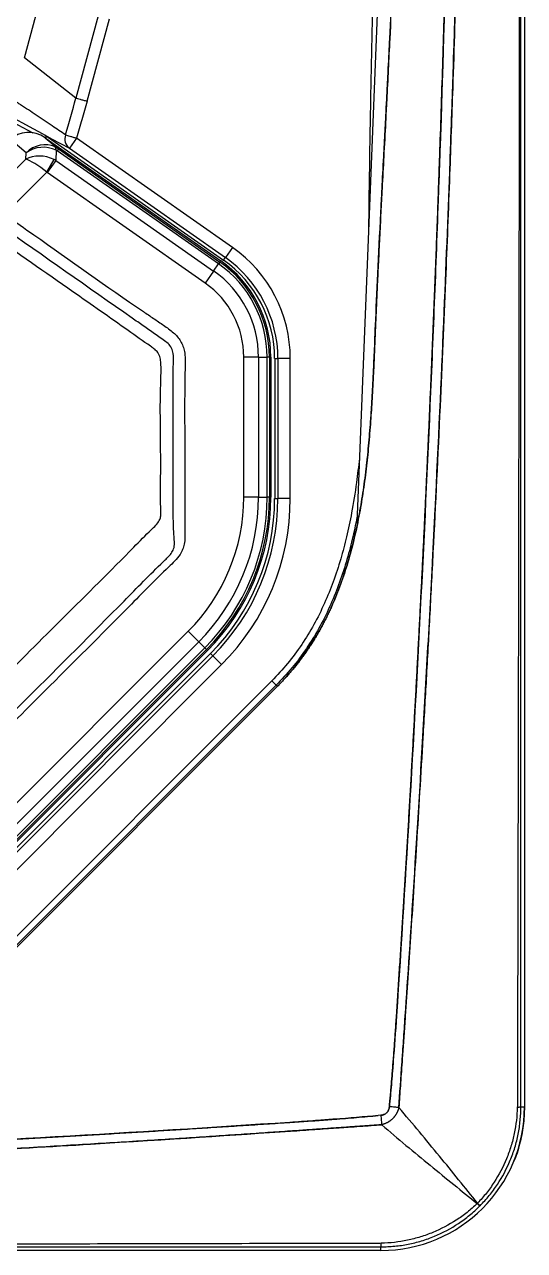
# Model space of a CAD drawing. Extents: x 527 to 611, y 788 to 934.
# Drawn here: x 601.4 to 611.5, y 803.31 to 828.06 of the extents above; entities that cross this region are included whole.
import ezdxf

# ---------------------------------------------------------------- set-up
doc = ezdxf.new("R2010")
doc.units = 0
doc.header["$MEASUREMENT"] = 0
doc.layers.add('1', color=4, linetype='Continuous')
doc.layers.add('GEOMETRY', color=4, linetype='Continuous', lineweight=25)

# ---------------------------------------------------------------- blocks, each defined once
blk = doc.blocks.new('2026_FLASH')
at = {"layer": 'GEOMETRY'}
for p, q in [((84.42, 81.522), (84.42, 2.898)), ((81.586, 28.57), (81.033, 14.683)), ((74.322, 24.075), (74.551, 24.92)), ((75.809, 24.92), (75.359, 23.26)), ((75.585, 23.198), (76.036, 24.858)), ((75.359, 23.26), (74.322, 24.075)), ((74.355, 22.156), (74.036, 22.421)), ((74.737, 22.512), (78.342, 19.987)), ((74.739, 22.458), (75.007, 22.236)), ((74.739, 22.458), (78.286, 19.975)), ((75.372, 22.452), (75.229, 22.248)), ((78.523, 20.246), (75.372, 22.452)), ((73.633, 21.312), (74.349, 22.027)), ((74.349, 22.027), (74.355, 22.156)), ((74.963, 22.208), (74.953, 22.003)), ((75.007, 22.236), (74.98, 22.198)), ((78.243, 19.913), (74.98, 22.198)), ((75.007, 22.236), (78.269, 19.951)), ((75.229, 22.248), (78.38, 20.041)), ((74.771, 21.766), (74.921, 22.02)), ((74.953, 22.003), (74.782, 21.758)), ((74.953, 22.003), (78.142, 19.77)), ((74.771, 21.766), (73.925, 20.92)), ((77.971, 19.526), (74.782, 21.758)), ((78.523, 20.246), (78.38, 20.041)), ((78.142, 19.77), (78.243, 19.913)), ((78.269, 19.951), (78.243, 19.913)), ((78.269, 19.951), (78.286, 19.975)), ((78.342, 19.987), (78.38, 20.041)), ((78.142, 19.77), (77.971, 19.526)), ((81.395, 18.676), (81.411, 18.676)), ((78.749, 15.203), (78.749, 18.031)), ((79.047, 18.031), (78.749, 18.031)), ((79.047, 18.031), (79.047, 15.203)), ((79.047, 18.031), (79.223, 18.031)), ((79.223, 15.203), (79.223, 18.031)), ((79.269, 18.031), (79.223, 18.031)), ((79.269, 18.031), (79.269, 15.203)), ((79.269, 18.031), (79.298, 18.031)), ((79.298, 18.031), (79.298, 15.203)), ((79.375, 18.003), (79.441, 18.003)), ((79.375, 18.003), (79.375, 15.175)), ((79.69, 18.003), (79.441, 18.003)), ((79.441, 18.003), (79.441, 15.175)), ((79.69, 15.175), (79.69, 18.003)), ((79.047, 15.203), (78.749, 15.203)), ((79.047, 15.203), (79.223, 15.203)), ((79.269, 15.203), (79.223, 15.203)), ((79.269, 15.203), (79.298, 15.203)), ((79.375, 15.175), (79.441, 15.175)), ((79.69, 15.175), (79.441, 15.175)), ((71.921, 6.791), (77.629, 12.499)), ((77.84, 12.288), (77.629, 12.499)), ((77.84, 12.288), (72.132, 6.58)), ((72.256, 6.456), (77.964, 12.164)), ((77.997, 12.131), (72.289, 6.423)), ((77.84, 12.288), (77.964, 12.164)), ((77.997, 12.131), (77.964, 12.164)), ((77.997, 12.131), (78.017, 12.111)), ((78.017, 12.111), (72.309, 6.403)), ((78.079, 12.048), (72.372, 6.341)), ((78.126, 12.002), (72.418, 6.294)), ((78.079, 12.048), (78.126, 12.002)), ((78.303, 11.825), (78.126, 12.002)), ((72.595, 6.117), (78.303, 11.825)), ((79.315, 11.497), (72.369, 4.551)), ((79.403, 11.409), (72.457, 4.463)), ((72.481, 4.439), (79.427, 11.385)), ((79.403, 11.409), (79.315, 11.497)), ((79.403, 11.409), (79.427, 11.385)), ((81.519, 2.728), (81.462, 2.723)), ((81.519, 2.728), (81.462, 2.723)), ((84.346, 2.898), (84.42, 2.898)), ((81.522, 0), (81.522, 0.074)), ((81.522, 0), (81.522, 0.074)), ((81.522, 0), (2.898, 0))]:
    blk.add_line(p, q, dxfattribs=at)
at = {"layer": 'GEOMETRY', "flags": 128}
for points in [[(74.732, 22.515), (74.688, 22.539), (74.509, 22.634), (73.962, 22.928)], [(74.496, 22.552), (74.191, 22.716), (73.968, 22.835), (73.968, 22.835)], [(74.737, 22.512), (74.87, 22.44), (75.229, 22.248)]]:
    blk.add_lwpolyline(points, dxfattribs=at)
at = {"layer": 'GEOMETRY'}
for centre, radius, start, end in [((75.376, 22.435), 0.239, 159.677, 231.8595), ((74.864, 22.21), 0.099, 358.6486, 40.2217), ((76.952, 18.003), 2.738, 359.9999, 55), ((76.925, 18.031), 2.298, 359.9999, 55), ((76.925, 18.031), 2.344, 359.9999, 55), ((76.925, 18.031), 2.373, 359.9999, 55), ((76.952, 18.003), 2.422, 359.9999, 55), ((76.952, 18.003), 2.488, 359.9999, 55), ((76.925, 18.031), 2.123, 359.9999, 55), ((76.925, 18.031), 1.825, 359.9999, 55), ((74.925, 15.203), 3.825, 315, 359.9999), ((74.925, 15.203), 4.123, 315, 359.9999), ((74.925, 15.203), 4.298, 315, 359.9999), ((74.925, 15.203), 4.344, 315, 359.9999), ((74.925, 15.203), 4.373, 315, 359.9999), ((74.952, 15.175), 4.422, 315, 359.9999), ((74.952, 15.175), 4.488, 315, 359.9999), ((74.952, 15.175), 4.738, 315, 359.9999), ((81.522, 2.898), 2.898, 270, 0), ((84.28, 3.498), 0.604, 269.595, 276.3343), ((83.98, 1.454), 0.724, 224.5867, 230.2079), ((82.966, 0.44), 0.723, 39.7908, 45.4134), ((80.921, 0.14), 0.604, 353.6674, 0.4049)]:
    blk.add_arc(centre, radius, start, end, dxfattribs=at)
for centre, major_axis, ratio, start_param, end_param in [((74.444, 22.023), (-0.439, 0.364), 0.920287, 4.801709, 6.198207), ((74.696, 21.814), (0.388, 0.355), 0.919446, 0.370167, 1.61079), ((74.696, 21.814), (0.525, 0.019), 0.864326, 1.008189, 2.248811), ((74.79, 21.736), (-0.052, 0.573), 0.813707, 5.692032, 5.847907), ((74.69, 21.685), (0.513, -0.135), 0.746474, 1.307149, 2.477496), ((74.69, 21.685), (0.407, -0.335), 0.214989, 1.550095, 2.720442), ((74.992, 22.026), (-0.073, 0.186), 0.456183, 5.680478, 5.836353), ((74.685, 21.568), (0.524, -0.025), 0.966078, 1.079499, 1.149774), ((74.685, 21.568), (0.01, 0.221), 0.846462, 5.791888, 5.862163)]:
    blk.add_ellipse(centre, major_axis=major_axis, ratio=ratio, start_param=start_param, end_param=end_param, dxfattribs=at)
for points, knots in [([(84.277, 81.473), (84.277, 81.469), (84.277, 81.466), (84.277, 81.46), (84.277, 81.45), (84.277, 81.428), (84.277, 81.383), (84.277, 81.294), (84.278, 81.115), (84.278, 80.757), (84.28, 80.041), (84.283, 78.61), (84.286, 77.383), (84.291, 74.929), (84.294, 73.293), (84.303, 68.385), (84.308, 65.113), (84.315, 58.569), (84.318, 55.298), (84.321, 48.754), (84.323, 42.21), (84.321, 35.666), (84.318, 29.122), (84.315, 25.851), (84.308, 19.307), (84.303, 16.035), (84.291, 9.491), (84.284, 6.219), (84.277, 2.947)], [0, 0, 0, 0, 0.000122, 0.000122, 0.000244, 0.000488, 0.000977, 0.001953, 0.003906, 0.007812, 0.015625, 0.03125, 0.0625, 0.0625, 0.125, 0.125, 0.25, 0.25, 0.375, 0.375, 0.5, 0.625, 0.625, 0.75, 0.75, 0.875, 0.875, 1, 1, 1, 1]), ([(84.277, 81.473), (84.277, 81.469), (84.277, 81.466), (84.277, 81.46), (84.277, 81.45), (84.277, 81.428), (84.277, 81.383), (84.277, 81.294), (84.278, 81.115), (84.278, 80.757), (84.28, 80.041), (84.283, 78.61), (84.286, 77.383), (84.291, 74.929), (84.294, 73.293), (84.303, 68.385), (84.308, 65.113), (84.315, 58.569), (84.318, 55.298), (84.321, 48.754), (84.323, 42.21), (84.321, 35.666), (84.318, 29.122), (84.315, 25.851), (84.308, 19.307), (84.303, 16.035), (84.291, 9.491), (84.284, 6.219), (84.277, 2.947)], [0, 0, 0, 0, 0.000122, 0.000122, 0.000244, 0.000488, 0.000977, 0.001953, 0.003906, 0.007812, 0.015625, 0.03125, 0.0625, 0.0625, 0.125, 0.125, 0.25, 0.25, 0.375, 0.375, 0.5, 0.625, 0.625, 0.75, 0.75, 0.875, 0.875, 1, 1, 1, 1]), ([(84.346, 2.898), (84.346, 2.924), (84.346, 2.949), (84.346, 3), (84.346, 3.077), (84.346, 3.256), (84.346, 3.615), (84.346, 4.331), (84.346, 5.765), (84.346, 6.993), (84.346, 9.45), (84.345, 11.088), (84.345, 16.002), (84.345, 19.278), (84.344, 29.106), (84.344, 35.658), (84.344, 48.762), (84.344, 55.314), (84.345, 65.142), (84.345, 68.418), (84.345, 73.332), (84.346, 74.97), (84.346, 77.427), (84.346, 78.655), (84.346, 80.089), (84.346, 80.805), (84.346, 81.164), (84.346, 81.343), (84.346, 81.42), (84.346, 81.471), (84.346, 81.496), (84.346, 81.522)], [0, 0, 0, 0, 0.000977, 0.000977, 0.001953, 0.003906, 0.007813, 0.015625, 0.03125, 0.0625, 0.0625, 0.125, 0.125, 0.25, 0.25, 0.5, 0.5, 0.75, 0.75, 0.875, 0.875, 0.9375, 0.9375, 0.96875, 0.984375, 0.992188, 0.996094, 0.998047, 0.999023, 0.999023, 1, 1, 1, 1]), ([(84.346, 2.898), (84.346, 2.924), (84.346, 2.949), (84.346, 3), (84.346, 3.077), (84.346, 3.256), (84.346, 3.615), (84.346, 4.331), (84.346, 5.765), (84.346, 6.993), (84.346, 9.45), (84.345, 11.088), (84.345, 16.002), (84.345, 19.278), (84.344, 29.106), (84.344, 35.658), (84.344, 48.762), (84.344, 55.314), (84.345, 65.142), (84.345, 68.418), (84.345, 73.332), (84.346, 74.97), (84.346, 77.427), (84.346, 78.655), (84.346, 80.089), (84.346, 80.805), (84.346, 81.164), (84.346, 81.343), (84.346, 81.42), (84.346, 81.471), (84.346, 81.496), (84.346, 81.522)], [0, 0, 0, 0, 0.000977, 0.000977, 0.001953, 0.003906, 0.007813, 0.015625, 0.03125, 0.0625, 0.0625, 0.125, 0.125, 0.25, 0.25, 0.5, 0.5, 0.75, 0.75, 0.875, 0.875, 0.9375, 0.9375, 0.96875, 0.984375, 0.992188, 0.996094, 0.998047, 0.999023, 0.999023, 1, 1, 1, 1]), ([(82.011, 79.693), (82.021, 79.542), (82.043, 79.232), (82.075, 78.755), (82.108, 78.253), (82.143, 77.727), (82.178, 77.176), (82.215, 76.601), (82.252, 76.002), (82.29, 75.378), (82.329, 74.729), (82.369, 74.057), (82.409, 73.359), (82.449, 72.637), (82.49, 71.891), (82.532, 71.12), (82.61, 69.616), (82.711, 67.523), (82.821, 64.98), (82.904, 62.839), (83.007, 59.911), (83.115, 56.207), (83.213, 51.502), (83.27, 46.885), (83.289, 42.214), (83.27, 37.543), (83.213, 32.926), (83.116, 28.219), (83.008, 24.514), (82.904, 21.586), (82.821, 19.444), (82.711, 16.901), (82.601, 14.634), (82.505, 12.8), (82.437, 11.556), (82.37, 10.38), (82.304, 9.271), (82.241, 8.231), (82.179, 7.259), (82.121, 6.355), (82.065, 5.519), (82.029, 4.984), (82.011, 4.728)], [0, 0, 0, 0, 0.006051, 0.012427, 0.019129, 0.026157, 0.033511, 0.04119, 0.049196, 0.057527, 0.066186, 0.07517, 0.084481, 0.094119, 0.104084, 0.114376, 0.124996, 0.164277, 0.198205, 0.22677, 0.249964, 0.315334, 0.374941, 0.438178, 0.499952, 0.561724, 0.624959, 0.684584, 0.749972, 0.773174, 0.801748, 0.835687, 0.874981, 0.892502, 0.909113, 0.924816, 0.939612, 0.9535, 0.966483, 0.97856, 0.989732, 1, 1, 1, 1]), ([(82.011, 4.728), (82.119, 6.301), (82.253, 8.34), (82.432, 11.474), (82.469, 12.13), (82.524, 13.158), (82.542, 13.508), (82.565, 13.955), (82.57, 14.045), (82.579, 14.225), (82.584, 14.315), (82.597, 14.582), (82.606, 14.758), (82.684, 16.324), (82.741, 17.589), (82.838, 19.868), (82.877, 20.881), (82.926, 22.209), (82.941, 22.62), (82.957, 23.094), (82.96, 23.187), (82.966, 23.369), (82.969, 23.457), (82.978, 23.721), (82.984, 23.897), (83.035, 25.468), (83.074, 26.815), (83.139, 29.412), (83.166, 30.661), (83.193, 32.161), (83.199, 32.458), (83.208, 33.046), (83.213, 33.338), (83.226, 34.214), (83.234, 34.796), (83.269, 37.693), (83.283, 39.972), (83.283, 44.45), (83.269, 46.729), (83.234, 49.626), (83.226, 50.208), (83.213, 51.084), (83.208, 51.376), (83.199, 51.964), (83.193, 52.261), (83.166, 53.761), (83.139, 55.01), (83.074, 57.607), (83.035, 58.954), (82.984, 60.525), (82.978, 60.7), (82.969, 60.964), (82.966, 61.053), (82.96, 61.234), (82.957, 61.327), (82.941, 61.801), (82.926, 62.212), (82.877, 63.54), (82.838, 64.552), (82.741, 66.83), (82.684, 68.096), (82.606, 69.662), (82.597, 69.838), (82.584, 70.105), (82.579, 70.194), (82.57, 70.374), (82.565, 70.464), (82.542, 70.911), (82.524, 71.261), (82.469, 72.29), (82.432, 72.946), (82.253, 76.081), (82.119, 78.12), (82.011, 79.693)], [0, 0, 0, 0, 0.0625, 0.0625, 0.078125, 0.078125, 0.085938, 0.085938, 0.087891, 0.087891, 0.089844, 0.089844, 0.09375, 0.09375, 0.125, 0.125, 0.15625, 0.15625, 0.171875, 0.171875, 0.175781, 0.175781, 0.179688, 0.179688, 0.1875, 0.1875, 0.25, 0.25, 0.3125, 0.3125, 0.328125, 0.328125, 0.34375, 0.34375, 0.375, 0.375, 0.5, 0.5, 0.625, 0.625, 0.65625, 0.65625, 0.671875, 0.671875, 0.6875, 0.6875, 0.75, 0.75, 0.8125, 0.8125, 0.820312, 0.820312, 0.824219, 0.824219, 0.828125, 0.828125, 0.84375, 0.84375, 0.875, 0.875, 0.90625, 0.90625, 0.910156, 0.910156, 0.912109, 0.912109, 0.914062, 0.914062, 0.921875, 0.921875, 0.9375, 0.9375, 1, 1, 1, 1]), ([(81.835, 4.739), (81.845, 4.884), (81.864, 5.175), (81.892, 5.61), (81.92, 6.046), (81.948, 6.482), (81.975, 6.918), (82.002, 7.354), (82.029, 7.79), (82.055, 8.227), (82.081, 8.664), (82.107, 9.101), (82.132, 9.538), (82.157, 9.976), (82.181, 10.413), (82.205, 10.851), (82.229, 11.289), (82.253, 11.727), (82.276, 12.166), (82.299, 12.604), (82.321, 13.043), (82.344, 13.482), (82.366, 13.921), (82.387, 14.361), (82.408, 14.8), (82.429, 15.24), (82.449, 15.68), (82.47, 16.12), (82.489, 16.56), (82.509, 17.001), (82.528, 17.442), (82.547, 17.883), (82.565, 18.324), (82.583, 18.765), (82.601, 19.207), (82.618, 19.648), (82.636, 20.09), (82.652, 20.532), (82.669, 20.975), (82.685, 21.417), (82.7, 21.86), (82.721, 22.461), (82.747, 23.222), (82.776, 24.142), (82.804, 25.062), (82.83, 25.983), (82.855, 26.905), (82.879, 27.828), (82.901, 28.751), (82.921, 29.675), (82.94, 30.6), (82.958, 31.525), (82.974, 32.451), (82.989, 33.378), (83.002, 34.305), (83.014, 35.234), (83.024, 36.163), (83.033, 37.092), (83.04, 38.023), (83.046, 38.954), (83.049, 39.575), (83.05, 39.885)], [0, 0, 0, 0, 0.012402, 0.024809, 0.037221, 0.049638, 0.06206, 0.074487, 0.086919, 0.099356, 0.111797, 0.124244, 0.136696, 0.149152, 0.161614, 0.174081, 0.186553, 0.199029, 0.211511, 0.223998, 0.23649, 0.248987, 0.261489, 0.273996, 0.286508, 0.299025, 0.311548, 0.324075, 0.336608, 0.349145, 0.361688, 0.374236, 0.386789, 0.399348, 0.411911, 0.42448, 0.437053, 0.449632, 0.462216, 0.474806, 0.4874, 0.5, 0.526143, 0.552305, 0.578486, 0.604686, 0.630905, 0.657142, 0.683399, 0.709676, 0.735971, 0.762286, 0.78862, 0.814974, 0.841347, 0.86774, 0.894152, 0.920584, 0.947036, 0.973508, 1, 1, 1, 1]), ([(83.05, 39.885), (83.027, 33.982), (82.915, 28.121), (82.715, 22.28), (82.714, 22.257), (82.713, 22.211), (82.712, 22.187), (82.709, 22.118), (82.708, 22.072), (82.703, 21.934), (82.7, 21.841), (82.69, 21.565), (82.683, 21.38), (82.663, 20.827), (82.65, 20.459), (82.607, 19.354), (82.578, 18.618), (82.485, 16.412), (82.417, 14.946), (82.197, 10.555), (82.027, 7.641), (81.835, 4.739)], [0, 0, 0, 0, 0.5, 0.5, 0.501953, 0.501953, 0.503906, 0.503906, 0.507812, 0.507812, 0.515625, 0.515625, 0.53125, 0.53125, 0.5625, 0.5625, 0.625, 0.625, 0.75, 0.75, 1, 1, 1, 1]), ([(81.414, 27.773), (81.408, 27.549), (81.397, 27.109), (81.381, 26.465), (81.365, 25.838), (81.351, 25.211), (81.337, 24.577), (81.324, 23.942), (81.311, 23.295), (81.297, 22.508), (81.283, 21.62), (81.274, 20.959), (81.271, 20.65)], [0, 0, 0, 0, 0.094535, 0.185044, 0.271526, 0.358496, 0.449208, 0.538341, 0.625895, 0.721778, 0.869971, 1, 1, 1, 1]), ([(81.829, 27.765), (81.827, 27.695), (81.823, 27.554), (81.816, 27.34), (81.809, 27.122), (81.802, 26.901), (81.794, 26.676), (81.786, 26.446), (81.777, 26.213), (81.767, 25.976), (81.757, 25.735), (81.735, 25.228), (81.696, 24.389), (81.651, 23.484), (81.61, 22.693), (81.579, 22.099), (81.547, 21.49), (81.518, 20.941), (81.493, 20.446), (81.47, 19.963), (81.448, 19.508), (81.429, 19.082), (81.417, 18.808), (81.411, 18.676)], [0, 0, 0, 0, 0.023072, 0.046572, 0.0705, 0.094857, 0.119642, 0.144856, 0.170499, 0.19657, 0.22307, 0.249999, 0.363925, 0.5, 0.548922, 0.625001, 0.69595, 0.750002, 0.806301, 0.859451, 0.90945, 0.9563, 1, 1, 1, 1]), ([(81.411, 18.676), (81.438, 19.314), (81.474, 20.071), (81.519, 20.949), (81.519, 20.949), (81.519, 20.95), (81.519, 20.951), (81.519, 20.952), (81.519, 20.953), (81.519, 20.956), (81.519, 20.959), (81.52, 20.965), (81.52, 20.97), (81.521, 20.983), (81.521, 20.992), (81.523, 21.019), (81.523, 21.037), (81.526, 21.094), (81.528, 21.133), (81.535, 21.256), (81.539, 21.344), (81.554, 21.628), (81.565, 21.843), (81.578, 22.086), (81.578, 22.088), (81.578, 22.092), (81.578, 22.094), (81.579, 22.101), (81.579, 22.105), (81.58, 22.117), (81.58, 22.126), (81.581, 22.151), (81.582, 22.167), (81.585, 22.216), (81.586, 22.248), (81.591, 22.342), (81.594, 22.403), (81.604, 22.575), (81.609, 22.68), (81.624, 22.964), (81.631, 23.112), (81.637, 23.22), (81.637, 23.22), (81.637, 23.221), (81.637, 23.222), (81.637, 23.223), (81.637, 23.224), (81.637, 23.227), (81.637, 23.228), (81.638, 23.233), (81.638, 23.237), (81.638, 23.247), (81.639, 23.254), (81.64, 23.275), (81.641, 23.289), (81.643, 23.33), (81.644, 23.358), (81.648, 23.44), (81.651, 23.494), (81.659, 23.655), (81.665, 23.76), (81.68, 24.069), (81.69, 24.267), (81.717, 24.835), (81.733, 25.18), (81.747, 25.493), (81.747, 25.495), (81.747, 25.498), (81.747, 25.5), (81.747, 25.505), (81.747, 25.508), (81.748, 25.517), (81.748, 25.524), (81.749, 25.543), (81.749, 25.556), (81.751, 25.594), (81.752, 25.62), (81.755, 25.696), (81.758, 25.747), (81.764, 25.898), (81.768, 25.998), (81.78, 26.294), (81.787, 26.487), (81.808, 27.056), (81.819, 27.418), (81.829, 27.765)], [0, 0, 0, 0, 0.25, 0.25, 0.250244, 0.250244, 0.250488, 0.250488, 0.250977, 0.250977, 0.251953, 0.251953, 0.253906, 0.253906, 0.257812, 0.257812, 0.265625, 0.265625, 0.28125, 0.28125, 0.3125, 0.3125, 0.375, 0.375, 0.375488, 0.375488, 0.375977, 0.375977, 0.376953, 0.376953, 0.378906, 0.378906, 0.382812, 0.382812, 0.390625, 0.390625, 0.40625, 0.40625, 0.4375, 0.4375, 0.5, 0.5, 0.500122, 0.500122, 0.500244, 0.500244, 0.500488, 0.500488, 0.500977, 0.500977, 0.501953, 0.501953, 0.503906, 0.503906, 0.507812, 0.507812, 0.515625, 0.515625, 0.53125, 0.53125, 0.5625, 0.5625, 0.625, 0.625, 0.75, 0.75, 0.750488, 0.750488, 0.750977, 0.750977, 0.751953, 0.751953, 0.753906, 0.753906, 0.757812, 0.757812, 0.765625, 0.765625, 0.78125, 0.78125, 0.8125, 0.8125, 0.875, 0.875, 1, 1, 1, 1]), ([(75.152, 22.518), (75.062, 22.578), (74.862, 22.71), (74.612, 22.877), (74.4, 23.02), (74.273, 23.105), (74.198, 23.154), (74.177, 23.169)], [0.043213, 0.043213, 0.043213, 0.043213, 0.25, 0.5, 0.625, 0.75, 0.8012468, 0.8012468, 0.8012468, 0.8012468]), ([(75.359, 23.26), (75.367, 23.258), (75.379, 23.254), (75.409, 23.246), (75.427, 23.241), (75.467, 23.231), (75.489, 23.225), (75.536, 23.212), (75.561, 23.205), (75.585, 23.198)], [0, 0, 0, 0, 0.25, 0.25, 0.5, 0.5, 0.75, 0.75, 1, 1, 1, 1]), ([(75.585, 23.198), (75.552, 23.074), (75.517, 22.949), (75.464, 22.762), (75.446, 22.7), (75.409, 22.576), (75.391, 22.514), (75.372, 22.452)], [0, 0, 0, 0, 0.5, 0.5, 0.75, 0.75, 1, 1, 1, 1]), ([(75.152, 22.518), (75.162, 22.516), (75.174, 22.512), (75.204, 22.503), (75.221, 22.498), (75.26, 22.486), (75.281, 22.48), (75.326, 22.466), (75.349, 22.459), (75.372, 22.452)], [0, 0, 0, 0, 0.25, 0.25, 0.5, 0.5, 0.75, 0.75, 1, 1, 1, 1]), ([(74.758, 22.445), (74.759, 22.448), (74.762, 22.457), (74.761, 22.474), (74.753, 22.493), (74.742, 22.507), (74.734, 22.513), (74.732, 22.515)], [0, 0, 0, 0, 0.115694, 0.359535, 0.616803, 0.895232, 1, 1, 1, 1]), ([(73.958, 20.887), (74.142, 20.758), (75.064, 20.114), (76.045, 19.41), (76.927, 18.813), (77.133, 18.675), (77.297, 18.557), (77.411, 18.448), (77.476, 18.356), (77.524, 18.255), (77.558, 18.134), (77.57, 17.995), (77.566, 17.841), (77.547, 17.018), (77.569, 15.908), (77.56, 14.807), (77.564, 14.385), (77.553, 14.263), (77.517, 14.15), (77.458, 14.031), (77.357, 13.914), (77.001, 13.576), (76.135, 12.687), (74.473, 11.045), (72.691, 9.239), (71.382, 7.961), (70.849, 7.404), (70.649, 7.192), (70.48, 7.031), (70.336, 6.933), (70.228, 6.887), (70.114, 6.861), (69.875, 6.852), (69.329, 6.862), (68.822, 6.859), (68.477, 6.857)], [0, 0, 0, 0, 0.03273, 0.163648, 0.175653, 0.187658, 0.199644, 0.205049, 0.210454, 0.215858, 0.221261, 0.228663, 0.236112, 0.243565, 0.348466, 0.397583, 0.403718, 0.409824, 0.415316, 0.420808, 0.42913, 0.437515, 0.492348, 0.609476, 0.777448, 0.861434, 0.875538, 0.889641, 0.903702, 0.909359, 0.915018, 0.920634, 0.926263, 0.949783, 1, 1, 1, 1]), ([(68.27, 7.347), (68.439, 7.346), (68.836, 7.345), (69.268, 7.355), (69.561, 7.343), (69.663, 7.356), (69.747, 7.414), (70.002, 7.666), (70.455, 8.121), (71.33, 8.995), (72.885, 10.55), (74.688, 12.362), (76.179, 13.834), (76.793, 14.465), (76.974, 14.635), (77.042, 14.719), (77.076, 14.811), (77.077, 14.9), (77.064, 15.198), (77.087, 16.063), (77.047, 17.043), (77.088, 17.824), (77.061, 18.048), (77.008, 18.141), (76.938, 18.204), (76.738, 18.339), (76.196, 18.726), (75.111, 19.48), (74.158, 20.149), (73.575, 20.557), (73.552, 20.573)], [0, 0, 0, 0, 0.0261407, 0.0610806, 0.0663651, 0.0715423, 0.076551, 0.0816248, 0.1269313, 0.175318, 0.2720915, 0.4656385, 0.5690007, 0.5948413, 0.6011565, 0.6073862, 0.6111996, 0.6160595, 0.6209574, 0.6572882, 0.7490195, 0.7719535, 0.7777151, 0.7834748, 0.7878375, 0.7922391, 0.8205203, 0.8905066, 0.9956432, 1, 1, 1, 1]), ([(68.477, 7.096), (68.477, 7.096), (68.702, 7.096), (69.136, 7.102), (69.641, 7.082), (69.938, 7.107), (70.033, 7.09), (70.084, 7.069), (70.156, 7.065), (70.248, 7.08), (70.367, 7.135), (70.506, 7.248), (70.656, 7.401), (70.796, 7.564), (71.052, 7.837), (71.6, 8.37), (73.387, 10.176), (75.303, 12.053), (76.88, 13.668), (77.2, 13.974), (77.273, 14.048), (77.33, 14.138), (77.353, 14.228), (77.349, 14.352), (77.333, 14.509), (77.328, 14.721), (77.324, 14.933), (77.324, 15.483), (77.323, 16.292), (77.327, 17.161), (77.321, 17.681), (77.33, 17.928), (77.333, 18.084), (77.304, 18.189), (77.262, 18.265), (77.224, 18.31), (77.11, 18.392), (76.949, 18.5), (76.722, 18.661), (75.678, 19.39), (74.712, 20.068), (73.821, 20.692)], [0, 0, 0, 0, 0, 0.03351, 0.064598, 0.075502, 0.077238, 0.079027, 0.084361, 0.08772, 0.093111, 0.103638, 0.114249, 0.124957, 0.135615, 0.170011, 0.238803, 0.51397, 0.56964, 0.574792, 0.579934, 0.584977, 0.590628, 0.593433, 0.603874, 0.614365, 0.624915, 0.635437, 0.696264, 0.745422, 0.764916, 0.773628, 0.782303, 0.788055, 0.789461, 0.795352, 0.79655, 0.810366, 0.824205, 0.838045, 1, 1, 1, 1]), ([(81.411, 18.676), (81.405, 18.532), (81.395, 18.28), (81.381, 17.958), (81.369, 17.691), (81.356, 17.449), (81.343, 17.2), (81.328, 16.966), (81.306, 16.647), (81.274, 16.252), (81.224, 15.766), (81.16, 15.294), (81.077, 14.804), (80.973, 14.32), (80.843, 13.842), (80.692, 13.395), (80.564, 13.082), (80.475, 12.891), (80.435, 12.809), (80.395, 12.728), (80.353, 12.647), (80.31, 12.568), (80.267, 12.49), (80.222, 12.413), (80.176, 12.337), (80.129, 12.262), (80.081, 12.188), (80.032, 12.116), (79.983, 12.044), (79.932, 11.973), (79.88, 11.903), (79.827, 11.835), (79.773, 11.767), (79.718, 11.701), (79.662, 11.636), (79.605, 11.571), (79.547, 11.508), (79.488, 11.446), (79.447, 11.405), (79.427, 11.385)], [0, 0, 0, 0, 0.055793, 0.097462, 0.125006, 0.159197, 0.191428, 0.221698, 0.25001, 0.315361, 0.375042, 0.439375, 0.500014, 0.567269, 0.631209, 0.692038, 0.749989, 0.761857, 0.773657, 0.785393, 0.797067, 0.808683, 0.820242, 0.831747, 0.843203, 0.854611, 0.865975, 0.877297, 0.888581, 0.899829, 0.911046, 0.922233, 0.933395, 0.944534, 0.955653, 0.966756, 0.977846, 0.988926, 1, 1, 1, 1]), ([(79.427, 11.385), (79.872, 11.829), (80.234, 12.359), (80.515, 12.977), (80.515, 12.979), (80.517, 12.983), (80.518, 12.985), (80.521, 12.991), (80.523, 12.995), (80.529, 13.008), (80.532, 13.016), (80.543, 13.041), (80.551, 13.058), (80.573, 13.109), (80.587, 13.143), (80.63, 13.247), (80.658, 13.318), (80.738, 13.533), (80.789, 13.681), (80.93, 14.143), (81.01, 14.472), (81.077, 14.825), (81.078, 14.827), (81.079, 14.831), (81.079, 14.834), (81.08, 14.841), (81.081, 14.845), (81.084, 14.859), (81.086, 14.869), (81.091, 14.897), (81.094, 14.916), (81.105, 14.973), (81.112, 15.011), (81.131, 15.127), (81.144, 15.205), (81.181, 15.444), (81.203, 15.609), (81.223, 15.781), (81.223, 15.783), (81.224, 15.787), (81.224, 15.79), (81.225, 15.797), (81.226, 15.801), (81.227, 15.815), (81.228, 15.824), (81.231, 15.852), (81.234, 15.87), (81.24, 15.926), (81.244, 15.964), (81.256, 16.079), (81.264, 16.158), (81.286, 16.399), (81.3, 16.567), (81.313, 16.744), (81.313, 16.744), (81.313, 16.747), (81.313, 16.748), (81.313, 16.751), (81.313, 16.753), (81.314, 16.76), (81.314, 16.764), (81.315, 16.778), (81.316, 16.787), (81.318, 16.813), (81.319, 16.832), (81.323, 16.886), (81.325, 16.923), (81.333, 17.036), (81.337, 17.114), (81.352, 17.356), (81.361, 17.527), (81.369, 17.709), (81.369, 17.709), (81.369, 17.71), (81.369, 17.71), (81.369, 17.711), (81.369, 17.712), (81.37, 17.714), (81.37, 17.715), (81.37, 17.719), (81.37, 17.721), (81.37, 17.729), (81.371, 17.735), (81.371, 17.751), (81.372, 17.763), (81.374, 17.801), (81.375, 17.828), (81.379, 17.918), (81.382, 17.989), (81.393, 18.23), (81.401, 18.432), (81.411, 18.676)], [0, 0, 0, 0, 0.25, 0.25, 0.250977, 0.250977, 0.251953, 0.251953, 0.253906, 0.253906, 0.257812, 0.257812, 0.265625, 0.265625, 0.28125, 0.28125, 0.3125, 0.3125, 0.375, 0.375, 0.5, 0.5, 0.500977, 0.500977, 0.501953, 0.501953, 0.503906, 0.503906, 0.507812, 0.507812, 0.515625, 0.515625, 0.53125, 0.53125, 0.5625, 0.5625, 0.625, 0.625, 0.625977, 0.625977, 0.626953, 0.626953, 0.628906, 0.628906, 0.632812, 0.632812, 0.640625, 0.640625, 0.65625, 0.65625, 0.6875, 0.6875, 0.75, 0.75, 0.750488, 0.750488, 0.750977, 0.750977, 0.751953, 0.751953, 0.753906, 0.753906, 0.757812, 0.757812, 0.765625, 0.765625, 0.78125, 0.78125, 0.8125, 0.8125, 0.875, 0.875, 0.875244, 0.875244, 0.875488, 0.875488, 0.875977, 0.875977, 0.876953, 0.876953, 0.878906, 0.878906, 0.882812, 0.882812, 0.890625, 0.890625, 0.90625, 0.90625, 0.9375, 0.9375, 1, 1, 1, 1]), ([(81.085, 15.983), (81.067, 15.822), (81.026, 15.454), (80.94, 14.928), (80.832, 14.414), (80.71, 13.95), (80.563, 13.501), (80.384, 13.056), (80.173, 12.633), (79.924, 12.225), (79.642, 11.842), (79.424, 11.612), (79.315, 11.497)], [0, 0, 0, 0, 0.0992286, 0.2254735, 0.324947, 0.419141, 0.5182606, 0.6127844, 0.7110043, 0.8063982, 0.9037335, 1, 1, 1, 1]), ([(81.037, 14.798), (81.007, 14.651), (80.945, 14.346), (80.822, 13.89), (80.671, 13.432), (80.488, 12.986), (80.272, 12.555), (80.02, 12.145), (79.734, 11.758), (79.514, 11.525), (79.403, 11.409)], [0, 0, 0, 0, 0.118241, 0.244432, 0.370554, 0.496564, 0.622521, 0.748378, 0.8742, 1, 1, 1, 1]), ([(81.692, 2.901), (81.695, 2.943), (81.703, 3.027), (81.715, 3.155), (81.726, 3.284), (81.737, 3.415), (81.748, 3.548), (81.759, 3.683), (81.774, 3.871), (81.792, 4.116), (81.814, 4.423), (81.828, 4.632), (81.835, 4.739)], [0, 0, 0, 0, 0.06824, 0.137542, 0.207907, 0.279335, 0.351826, 0.425381, 0.5, 0.658475, 0.82514, 1, 1, 1, 1]), ([(81.835, 4.739), (81.813, 4.41), (81.792, 4.104), (81.769, 3.818), (81.769, 3.815), (81.769, 3.81), (81.769, 3.807), (81.768, 3.8), (81.768, 3.795), (81.767, 3.78), (81.766, 3.77), (81.763, 3.74), (81.762, 3.72), (81.757, 3.66), (81.754, 3.621), (81.744, 3.503), (81.738, 3.425), (81.718, 3.196), (81.705, 3.046), (81.692, 2.901)], [0, 0, 0, 0, 0.5, 0.5, 0.503906, 0.503906, 0.507812, 0.507812, 0.515625, 0.515625, 0.53125, 0.53125, 0.5625, 0.5625, 0.625, 0.625, 0.75, 0.75, 1, 1, 1, 1]), ([(82.011, 4.728), (82.006, 4.66), (81.997, 4.527), (81.984, 4.333), (81.971, 4.149), (81.959, 3.974), (81.945, 3.779), (81.93, 3.564), (81.914, 3.328), (81.898, 3.103), (81.888, 2.956), (81.882, 2.884)], [0, 0, 0, 0, 0.110408, 0.215622, 0.315632, 0.410426, 0.499999, 0.632957, 0.76063, 0.882988, 1, 1, 1, 1]), ([(81.882, 2.884), (81.903, 3.165), (81.924, 3.472), (81.947, 3.807), (81.947, 3.808), (81.947, 3.81), (81.948, 3.811), (81.948, 3.814), (81.948, 3.816), (81.948, 3.822), (81.949, 3.827), (81.95, 3.839), (81.95, 3.848), (81.952, 3.873), (81.953, 3.89), (81.957, 3.942), (81.959, 3.978), (81.967, 4.085), (81.972, 4.16), (81.988, 4.39), (81.999, 4.554), (82.011, 4.728)], [0, 0, 0, 0, 0.5, 0.5, 0.501953, 0.501953, 0.503906, 0.503906, 0.507812, 0.507812, 0.515625, 0.515625, 0.53125, 0.53125, 0.5625, 0.5625, 0.625, 0.625, 0.75, 0.75, 1, 1, 1, 1]), ([(79.681, 2.585), (79.744, 2.589), (79.868, 2.597), (80.051, 2.61), (80.229, 2.623), (80.402, 2.635), (80.593, 2.65), (80.801, 2.666), (81.026, 2.685), (81.246, 2.703), (81.39, 2.717), (81.462, 2.723)], [0, 0, 0, 0, 0.105749, 0.208623, 0.308622, 0.405748, 0.5, 0.629727, 0.756301, 0.879725, 1, 1, 1, 1]), ([(81.462, 2.723), (81.18, 2.697), (80.884, 2.672), (80.569, 2.648), (80.568, 2.648), (80.563, 2.648), (80.561, 2.647), (80.555, 2.647), (80.55, 2.647), (80.537, 2.646), (80.529, 2.645), (80.503, 2.643), (80.485, 2.642), (80.433, 2.638), (80.397, 2.635), (80.29, 2.627), (80.217, 2.622), (79.994, 2.606), (79.84, 2.595), (79.681, 2.585)], [0, 0, 0, 0, 0.5, 0.5, 0.503906, 0.503906, 0.507812, 0.507812, 0.515625, 0.515625, 0.53125, 0.53125, 0.5625, 0.5625, 0.625, 0.625, 0.75, 0.75, 1, 1, 1, 1]), ([(81.519, 2.728), (81.522, 2.729), (81.528, 2.729), (81.538, 2.731), (81.547, 2.733), (81.557, 2.735), (81.566, 2.738), (81.574, 2.741), (81.591, 2.748), (81.613, 2.76), (81.639, 2.781), (81.661, 2.807), (81.674, 2.831), (81.682, 2.852), (81.686, 2.868), (81.69, 2.884), (81.691, 2.896), (81.692, 2.901)], [0, 0, 0, 0, 0.036742, 0.073032, 0.108939, 0.144533, 0.179885, 0.21507, 0.250161, 0.377079, 0.500004, 0.623362, 0.749878, 0.810464, 0.872086, 0.935141, 1, 1, 1, 1]), ([(81.692, 2.901), (81.689, 2.878), (81.684, 2.857), (81.673, 2.832), (81.671, 2.826), (81.665, 2.816), (81.663, 2.812), (81.653, 2.798), (81.646, 2.789), (81.623, 2.766), (81.605, 2.754), (81.578, 2.742), (81.573, 2.74), (81.563, 2.737), (81.557, 2.735), (81.541, 2.731), (81.53, 2.729), (81.519, 2.728)], [0, 0, 0, 0, 0.25, 0.25, 0.3125, 0.3125, 0.375, 0.375, 0.5, 0.5, 0.75, 0.75, 0.8125, 0.8125, 0.875, 0.875, 1, 1, 1, 1]), ([(81.519, 2.728), (81.522, 2.692), (81.525, 2.656), (81.531, 2.59), (81.534, 2.561), (81.536, 2.538)], [0, 0, 0, 0, 0.5, 0.5, 1, 1, 1, 1]), ([(81.882, 2.884), (81.877, 2.863), (81.871, 2.843), (81.855, 2.803), (81.846, 2.783), (81.825, 2.746), (81.814, 2.728), (81.788, 2.694), (81.774, 2.677), (81.743, 2.647), (81.727, 2.632), (81.693, 2.607), (81.674, 2.595), (81.637, 2.574), (81.617, 2.565), (81.578, 2.549), (81.557, 2.543), (81.536, 2.538)], [0, 0, 0, 0, 0.125, 0.125, 0.25, 0.25, 0.375, 0.375, 0.5, 0.5, 0.625, 0.625, 0.75, 0.75, 0.875, 0.875, 1, 1, 1, 1]), ([(81.882, 2.884), (81.881, 2.879), (81.879, 2.87), (81.875, 2.857), (81.871, 2.844), (81.866, 2.831), (81.861, 2.818), (81.856, 2.805), (81.85, 2.793), (81.844, 2.781), (81.838, 2.769), (81.832, 2.757), (81.825, 2.745), (81.817, 2.734), (81.81, 2.723), (81.802, 2.712), (81.794, 2.702), (81.785, 2.691), (81.777, 2.681), (81.768, 2.671), (81.756, 2.659), (81.74, 2.644), (81.721, 2.628), (81.701, 2.613), (81.679, 2.598), (81.657, 2.585), (81.635, 2.573), (81.611, 2.562), (81.587, 2.553), (81.562, 2.544), (81.545, 2.54), (81.536, 2.538)], [0, 0, 0, 0, 0.0273769, 0.0545861, 0.0816356, 0.1085334, 0.1352879, 0.1619072, 0.1883999, 0.2147745, 0.2410397, 0.2672042, 0.2932768, 0.3192664, 0.3451821, 0.3710328, 0.3968277, 0.4225759, 0.4482867, 0.4739692, 0.4996327, 0.5484822, 0.5974297, 0.6465387, 0.695872, 0.7454921, 0.7954603, 0.8458369, 0.8966809, 0.9480499, 1, 1, 1, 1]), ([(81.882, 2.884), (81.859, 2.886), (81.83, 2.889), (81.764, 2.895), (81.728, 2.898), (81.692, 2.901)], [0, 0, 0, 0, 0.5, 0.5, 1, 1, 1, 1]), ([(83.474, 0.956), (83.347, 1.111), (83.219, 1.268), (82.962, 1.585), (82.833, 1.745), (82.569, 2.067), (82.435, 2.23), (82.162, 2.556), (82.024, 2.72), (81.882, 2.884)], [0, 0, 0, 0, 0.25, 0.25, 0.5, 0.5, 0.75, 0.75, 1, 1, 1, 1]), ([(83.474, 0.956), (83.347, 1.111), (83.219, 1.268), (82.962, 1.585), (82.833, 1.745), (82.569, 2.067), (82.435, 2.23), (82.162, 2.556), (82.024, 2.72), (81.882, 2.884)], [0, 0, 0, 0, 0.25, 0.25, 0.5, 0.5, 0.75, 0.75, 1, 1, 1, 1]), ([(84.275, 2.894), (84.271, 2.714), (84.25, 2.537), (84.196, 2.276), (84.173, 2.189), (84.134, 2.06), (84.12, 2.018), (84.089, 1.933), (84.073, 1.891), (83.988, 1.685), (83.905, 1.527), (83.783, 1.34), (83.758, 1.303), (83.706, 1.23), (83.679, 1.194), (83.595, 1.089), (83.536, 1.021), (83.474, 0.956)], [0, 0, 0, 0, 0.25, 0.25, 0.375, 0.375, 0.4375, 0.4375, 0.5, 0.5, 0.75, 0.75, 0.8125, 0.8125, 0.875, 0.875, 1, 1, 1, 1]), ([(84.275, 2.894), (84.271, 2.714), (84.25, 2.537), (84.196, 2.276), (84.173, 2.189), (84.134, 2.06), (84.12, 2.018), (84.089, 1.933), (84.073, 1.891), (83.988, 1.685), (83.905, 1.527), (83.783, 1.34), (83.758, 1.303), (83.706, 1.23), (83.679, 1.194), (83.595, 1.089), (83.536, 1.021), (83.474, 0.956)], [0, 0, 0, 0, 0.25, 0.25, 0.375, 0.375, 0.4375, 0.4375, 0.5, 0.5, 0.75, 0.75, 0.8125, 0.8125, 0.875, 0.875, 1, 1, 1, 1]), ([(83.522, 0.903), (83.587, 0.969), (83.65, 1.038), (83.738, 1.146), (83.767, 1.183), (83.822, 1.257), (83.848, 1.295), (83.976, 1.487), (84.062, 1.649), (84.15, 1.862), (84.167, 1.905), (84.198, 1.992), (84.213, 2.036), (84.253, 2.169), (84.275, 2.259), (84.311, 2.439), (84.324, 2.53), (84.337, 2.667), (84.341, 2.713), (84.344, 2.782), (84.345, 2.805), (84.346, 2.852), (84.346, 2.875), (84.346, 2.898)], [0, 0, 0, 0, 0.125, 0.125, 0.1875, 0.1875, 0.25, 0.25, 0.5, 0.5, 0.5625, 0.5625, 0.625, 0.625, 0.75, 0.75, 0.875, 0.875, 0.9375, 0.9375, 0.96875, 0.96875, 1, 1, 1, 1]), ([(83.522, 0.903), (83.587, 0.969), (83.65, 1.038), (83.738, 1.146), (83.767, 1.183), (83.822, 1.257), (83.848, 1.295), (83.976, 1.487), (84.062, 1.649), (84.15, 1.862), (84.167, 1.905), (84.198, 1.992), (84.213, 2.036), (84.253, 2.169), (84.275, 2.259), (84.311, 2.439), (84.324, 2.53), (84.337, 2.667), (84.341, 2.713), (84.344, 2.782), (84.345, 2.805), (84.346, 2.852), (84.346, 2.875), (84.346, 2.898)], [0, 0, 0, 0, 0.125, 0.125, 0.1875, 0.1875, 0.25, 0.25, 0.5, 0.5, 0.5625, 0.5625, 0.625, 0.625, 0.75, 0.75, 0.875, 0.875, 0.9375, 0.9375, 0.96875, 0.96875, 1, 1, 1, 1]), ([(84.42, 2.898), (84.415, 2.772), (84.406, 2.518), (84.325, 2.147), (84.252, 1.894), (84.192, 1.773), (84.188, 1.765)], [0, 0, 0, 0, 0.32534, 0.652035, 0.977363, 1, 1, 1, 1]), ([(84.277, 2.947), (84.277, 2.945), (84.277, 2.943), (84.276, 2.939), (84.276, 2.932), (84.276, 2.916), (84.276, 2.903), (84.275, 2.894)], [0, 0, 0, 0, 0.125, 0.125, 0.25, 0.5, 1, 1, 1, 1]), ([(84.277, 2.947), (84.277, 2.945), (84.277, 2.943), (84.276, 2.939), (84.276, 2.932), (84.276, 2.916), (84.276, 2.903), (84.275, 2.894)], [0, 0, 0, 0, 0.125, 0.125, 0.25, 0.5, 1, 1, 1, 1]), ([(60.599, 1.654), (60.76, 1.659), (61.081, 1.67), (61.562, 1.685), (62.043, 1.702), (62.524, 1.718), (63.004, 1.735), (63.485, 1.753), (63.965, 1.771), (64.444, 1.789), (64.924, 1.807), (65.403, 1.827), (65.883, 1.846), (66.362, 1.866), (66.84, 1.886), (67.319, 1.907), (67.797, 1.928), (68.275, 1.949), (68.753, 1.971), (69.231, 1.993), (69.708, 2.016), (70.185, 2.039), (70.662, 2.063), (71.139, 2.086), (71.615, 2.111), (72.092, 2.135), (72.568, 2.16), (73.043, 2.186), (73.519, 2.212), (73.994, 2.238), (74.47, 2.265), (74.944, 2.292), (75.419, 2.319), (75.894, 2.347), (76.368, 2.375), (76.842, 2.404), (77.316, 2.433), (77.789, 2.463), (78.263, 2.493), (78.736, 2.523), (79.209, 2.554), (79.524, 2.574), (79.681, 2.585)], [0, 0, 0, 0, 0.025212, 0.050412, 0.075601, 0.10078, 0.125947, 0.151103, 0.176249, 0.201383, 0.226506, 0.251619, 0.27672, 0.301811, 0.326891, 0.35196, 0.377018, 0.402065, 0.427101, 0.452127, 0.477142, 0.502146, 0.52714, 0.552122, 0.577094, 0.602056, 0.627006, 0.651946, 0.676876, 0.701794, 0.726703, 0.7516, 0.776487, 0.801364, 0.82623, 0.851086, 0.875931, 0.900765, 0.92559, 0.950403, 0.975207, 1, 1, 1, 1]), ([(81.536, 2.538), (81.496, 2.535), (81.413, 2.529), (81.288, 2.52), (81.16, 2.511), (81.028, 2.502), (80.893, 2.492), (80.755, 2.483), (80.568, 2.47), (80.325, 2.453), (80.018, 2.431), (79.804, 2.417), (79.693, 2.409)], [0, 0, 0, 0, 0.066209, 0.134168, 0.20387, 0.275309, 0.348481, 0.423381, 0.500002, 0.652185, 0.818865, 1, 1, 1, 1]), ([(79.693, 2.409), (79.867, 2.421), (80.03, 2.432), (80.337, 2.454), (80.481, 2.464), (80.616, 2.473), (80.617, 2.473), (80.62, 2.473), (80.621, 2.473), (80.625, 2.474), (80.628, 2.474), (80.636, 2.474), (80.641, 2.475), (80.656, 2.476), (80.667, 2.476), (80.698, 2.479), (80.718, 2.48), (80.779, 2.484), (80.82, 2.487), (80.94, 2.495), (81.018, 2.501), (81.249, 2.517), (81.396, 2.527), (81.536, 2.538)], [0, 0, 0, 0, 0.25, 0.25, 0.5, 0.5, 0.501953, 0.501953, 0.503906, 0.503906, 0.507812, 0.507812, 0.515625, 0.515625, 0.53125, 0.53125, 0.5625, 0.5625, 0.625, 0.625, 0.75, 0.75, 1, 1, 1, 1]), ([(81.536, 2.538), (81.7, 2.396), (81.864, 2.258), (82.19, 1.985), (82.353, 1.851), (82.675, 1.587), (82.835, 1.458), (83.152, 1.201), (83.309, 1.073), (83.464, 0.946)], [0, 0, 0, 0, 0.25, 0.25, 0.5, 0.5, 0.75, 0.75, 1, 1, 1, 1]), ([(81.536, 2.538), (81.7, 2.396), (81.864, 2.258), (82.19, 1.985), (82.353, 1.851), (82.675, 1.587), (82.835, 1.458), (83.152, 1.201), (83.309, 1.073), (83.464, 0.946)], [0, 0, 0, 0, 0.25, 0.25, 0.5, 0.5, 0.75, 0.75, 1, 1, 1, 1]), ([(79.693, 2.409), (79.542, 2.399), (79.231, 2.377), (78.751, 2.345), (78.246, 2.311), (77.714, 2.276), (77.156, 2.24), (76.573, 2.203), (75.963, 2.165), (75.327, 2.127), (74.666, 2.087), (73.978, 2.047), (73.264, 2.006), (72.524, 1.964), (71.757, 1.922), (70.965, 1.88), (69.971, 1.829), (68.809, 1.772), (67.515, 1.711), (66.299, 1.656), (65.16, 1.608), (64.1, 1.565), (63.117, 1.527), (62.212, 1.494), (61.385, 1.465), (60.86, 1.447), (60.61, 1.439)], [0, 0, 0, 0, 0.0237933, 0.0489479, 0.0754643, 0.1033427, 0.1325837, 0.1631877, 0.1951551, 0.2284866, 0.2631828, 0.2992442, 0.3366716, 0.3754656, 0.415627, 0.4571567, 0.5000555, 0.5719208, 0.6397146, 0.7034336, 0.7630744, 0.818634, 0.8701092, 0.917497, 0.9607948, 1, 1, 1, 1]), ([(60.61, 1.439), (61.675, 1.474), (63.003, 1.521), (66.186, 1.65), (68.04, 1.731), (70.171, 1.84), (70.187, 1.84), (70.22, 1.842), (70.236, 1.843), (70.285, 1.845), (70.317, 1.847), (70.414, 1.852), (70.478, 1.855), (70.67, 1.865), (70.797, 1.872), (71.175, 1.892), (71.424, 1.905), (72.158, 1.944), (72.631, 1.97), (74.007, 2.048), (74.863, 2.098), (77.246, 2.244), (78.591, 2.333), (79.693, 2.409)], [0, 0, 0, 0, 0.25, 0.25, 0.5, 0.5, 0.501953, 0.501953, 0.503906, 0.503906, 0.507812, 0.507812, 0.515625, 0.515625, 0.53125, 0.53125, 0.5625, 0.5625, 0.625, 0.625, 0.75, 0.75, 1, 1, 1, 1]), ([(81.522, 0.074), (81.528, 0.074), (81.534, 0.074), (81.545, 0.074), (81.563, 0.074), (81.603, 0.075), (81.638, 0.076), (81.707, 0.079), (81.753, 0.083), (81.89, 0.096), (81.981, 0.109), (82.161, 0.145), (82.251, 0.167), (82.384, 0.207), (82.428, 0.222), (82.515, 0.253), (82.558, 0.27), (82.771, 0.358), (82.933, 0.444), (83.125, 0.572), (83.163, 0.598), (83.237, 0.653), (83.274, 0.682), (83.382, 0.77), (83.451, 0.833), (83.517, 0.898)], [0, 0, 0, 0, 0.007812, 0.007812, 0.015625, 0.03125, 0.0625, 0.0625, 0.125, 0.125, 0.25, 0.25, 0.375, 0.375, 0.4375, 0.4375, 0.5, 0.5, 0.75, 0.75, 0.8125, 0.8125, 0.875, 0.875, 1, 1, 1, 1]), ([(81.522, 0.074), (81.528, 0.074), (81.534, 0.074), (81.545, 0.074), (81.563, 0.074), (81.603, 0.075), (81.638, 0.076), (81.707, 0.079), (81.753, 0.083), (81.89, 0.096), (81.981, 0.109), (82.161, 0.145), (82.251, 0.167), (82.384, 0.207), (82.428, 0.222), (82.515, 0.253), (82.558, 0.27), (82.771, 0.358), (82.933, 0.444), (83.125, 0.572), (83.163, 0.598), (83.237, 0.653), (83.274, 0.682), (83.382, 0.77), (83.451, 0.833), (83.517, 0.898)], [0, 0, 0, 0, 0.007812, 0.007812, 0.015625, 0.03125, 0.0625, 0.0625, 0.125, 0.125, 0.25, 0.25, 0.375, 0.375, 0.4375, 0.4375, 0.5, 0.5, 0.75, 0.75, 0.8125, 0.8125, 0.875, 0.875, 1, 1, 1, 1]), ([(83.464, 0.946), (83.399, 0.884), (83.331, 0.825), (83.226, 0.741), (83.19, 0.714), (83.117, 0.662), (83.08, 0.637), (82.893, 0.515), (82.735, 0.432), (82.529, 0.347), (82.487, 0.331), (82.402, 0.3), (82.36, 0.286), (82.231, 0.247), (82.144, 0.224), (81.883, 0.17), (81.706, 0.149), (81.526, 0.145)], [0, 0, 0, 0, 0.125, 0.125, 0.1875, 0.1875, 0.25, 0.25, 0.5, 0.5, 0.5625, 0.5625, 0.625, 0.625, 0.75, 0.75, 1, 1, 1, 1]), ([(83.464, 0.946), (83.399, 0.884), (83.331, 0.825), (83.226, 0.741), (83.19, 0.714), (83.117, 0.662), (83.08, 0.637), (82.893, 0.515), (82.735, 0.432), (82.529, 0.347), (82.487, 0.331), (82.402, 0.3), (82.36, 0.286), (82.231, 0.247), (82.144, 0.224), (81.883, 0.17), (81.706, 0.149), (81.526, 0.145)], [0, 0, 0, 0, 0.125, 0.125, 0.1875, 0.1875, 0.25, 0.25, 0.5, 0.5, 0.5625, 0.5625, 0.625, 0.625, 0.75, 0.75, 1, 1, 1, 1]), ([(2.898, 0.074), (2.924, 0.074), (2.949, 0.074), (3, 0.074), (3.077, 0.074), (3.256, 0.074), (3.615, 0.074), (4.331, 0.074), (5.765, 0.074), (6.993, 0.074), (9.45, 0.074), (11.088, 0.075), (16.002, 0.075), (19.278, 0.075), (29.106, 0.076), (35.658, 0.076), (48.762, 0.076), (55.314, 0.076), (65.142, 0.075), (68.418, 0.075), (73.332, 0.075), (74.97, 0.074), (77.427, 0.074), (78.655, 0.074), (80.089, 0.074), (80.805, 0.074), (81.164, 0.074), (81.343, 0.074), (81.42, 0.074), (81.471, 0.074), (81.496, 0.074), (81.522, 0.074)], [0, 0, 0, 0, 0.000977, 0.000977, 0.001953, 0.003906, 0.007812, 0.015625, 0.03125, 0.0625, 0.0625, 0.125, 0.125, 0.25, 0.25, 0.5, 0.5, 0.75, 0.75, 0.875, 0.875, 0.9375, 0.9375, 0.96875, 0.984375, 0.992187, 0.996094, 0.998047, 0.999023, 0.999023, 1, 1, 1, 1]), ([(2.898, 0.074), (2.924, 0.074), (2.949, 0.074), (3, 0.074), (3.077, 0.074), (3.256, 0.074), (3.615, 0.074), (4.331, 0.074), (5.765, 0.074), (6.993, 0.074), (9.45, 0.074), (11.088, 0.075), (16.002, 0.075), (19.278, 0.075), (29.106, 0.076), (35.658, 0.076), (48.762, 0.076), (55.314, 0.076), (65.142, 0.075), (68.418, 0.075), (73.332, 0.075), (74.97, 0.074), (77.427, 0.074), (78.655, 0.074), (80.089, 0.074), (80.805, 0.074), (81.164, 0.074), (81.343, 0.074), (81.42, 0.074), (81.471, 0.074), (81.496, 0.074), (81.522, 0.074)], [0, 0, 0, 0, 0.000977, 0.000977, 0.001953, 0.003906, 0.007812, 0.015625, 0.03125, 0.0625, 0.0625, 0.125, 0.125, 0.25, 0.25, 0.5, 0.5, 0.75, 0.75, 0.875, 0.875, 0.9375, 0.9375, 0.96875, 0.984375, 0.992187, 0.996094, 0.998047, 0.999023, 0.999023, 1, 1, 1, 1]), ([(81.473, 0.143), (81.469, 0.143), (81.466, 0.143), (81.46, 0.143), (81.45, 0.143), (81.428, 0.143), (81.383, 0.143), (81.294, 0.143), (81.115, 0.142), (80.757, 0.142), (80.041, 0.14), (78.61, 0.137), (77.383, 0.134), (74.929, 0.129), (73.293, 0.126), (68.385, 0.117), (65.113, 0.112), (58.569, 0.105), (55.298, 0.102), (48.754, 0.099), (42.21, 0.097), (35.666, 0.099), (29.122, 0.102), (25.851, 0.105), (19.307, 0.112), (16.035, 0.117), (9.491, 0.129), (6.219, 0.136), (2.947, 0.143)], [0, 0, 0, 0, 0.000122, 0.000122, 0.000244, 0.000488, 0.000977, 0.001953, 0.003906, 0.007812, 0.015625, 0.03125, 0.0625, 0.0625, 0.125, 0.125, 0.25, 0.25, 0.375, 0.375, 0.5, 0.625, 0.625, 0.75, 0.75, 0.875, 0.875, 1, 1, 1, 1]), ([(81.473, 0.143), (81.469, 0.143), (81.466, 0.143), (81.46, 0.143), (81.45, 0.143), (81.428, 0.143), (81.383, 0.143), (81.294, 0.143), (81.115, 0.142), (80.757, 0.142), (80.041, 0.14), (78.61, 0.137), (77.383, 0.134), (74.929, 0.129), (73.293, 0.126), (68.385, 0.117), (65.113, 0.112), (58.569, 0.105), (55.298, 0.102), (48.754, 0.099), (42.21, 0.097), (35.666, 0.099), (29.122, 0.102), (25.851, 0.105), (19.307, 0.112), (16.035, 0.117), (9.491, 0.129), (6.219, 0.136), (2.947, 0.143)], [0, 0, 0, 0, 0.000122, 0.000122, 0.000244, 0.000488, 0.000977, 0.001953, 0.003906, 0.007812, 0.015625, 0.03125, 0.0625, 0.0625, 0.125, 0.125, 0.25, 0.25, 0.375, 0.375, 0.5, 0.625, 0.625, 0.75, 0.75, 0.875, 0.875, 1, 1, 1, 1])]:
    blk.add_open_spline(points, degree=3, knots=knots, dxfattribs=at)
for points in [[(75.152, 22.518), (75.223, 22.765), (75.292, 23.012), (75.359, 23.26)], [(74.737, 22.512), (74.735, 22.513), (74.734, 22.514), (74.732, 22.515)], [(79.681, 2.585), (73.381, 2.167), (67.02, 1.857), (60.599, 1.654)], [(83.464, 0.946), (83.467, 0.949), (83.471, 0.953), (83.474, 0.956)], [(83.464, 0.946), (83.467, 0.949), (83.471, 0.953), (83.474, 0.956)], [(83.522, 0.903), (83.52, 0.902), (83.518, 0.9), (83.517, 0.898)], [(83.522, 0.903), (83.52, 0.902), (83.518, 0.9), (83.517, 0.898)], [(81.526, 0.145), (81.508, 0.144), (81.49, 0.144), (81.473, 0.143)], [(81.526, 0.145), (81.508, 0.144), (81.49, 0.144), (81.473, 0.143)]]:
    blk.add_open_spline(points, degree=3, dxfattribs=at)

msp = doc.modelspace()

# ---------------------------------------------------------------- block references
at = {"layer": '1'}
msp.add_blockref('2026_FLASH', (527.079, 803.314), dxfattribs=at)

doc.saveas('drawing.dxf')
